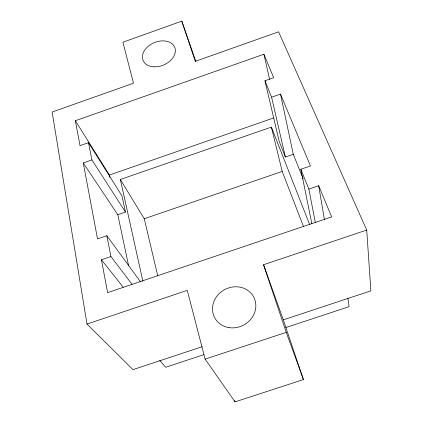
<?xml version="1.0" encoding="UTF-8"?>
<svg xmlns="http://www.w3.org/2000/svg" width="423" height="423" viewBox="0 0 423 423"><rect width="100%" height="100%" fill="white"/><g stroke="black" fill="none" stroke-linecap="round" stroke-linejoin="round"><path stroke-width="0.63" d="M195.902 61.547L181.79 21.15L122.892 42.226L133.525 83.209L52.129 112.042L87.006 324.05L132.959 369.639L202.205 346.712M125.488 212.045L91.907 159.942L83.273 162.955L117.795 214.694L125.488 212.045L121.935 195.838L88.502 142.657L80.026 145.628L75.357 120.756L263.899 54.229L273.681 77.716L264.946 80.777L279.238 141.494L285.377 157.039L293.282 154.316L280.502 94.08L271.603 97.19L285.377 157.039M75.357 120.756L109.409 175.027L273.628 117.964M142.884 281.242L120.349 179.484L271.386 127.101L309.662 224.624M120.349 179.484L144.269 218.744L282.215 171.431L271.386 127.101M140.536 281.845L106.834 235.727L97.523 238.921L83.273 162.955M311.899 223.904L300.822 169.258L310.44 165.964L280.502 94.08M315.384 222.799L308.859 189.076L318.672 185.729L331.658 216.899L107.601 292.637L101.435 259.775L110.932 256.539L131.997 284.23M87.006 324.05L187.273 290.358L205.118 359.127L235.061 401.85L303.418 379.579L283.304 319.857L263.555 264.724L366.725 230.054L278.588 31.825L195.283 61.335L181.79 21.15M283.304 319.857L370.871 290.865L366.725 230.054M203.875 354.659L165.7 367.27L159.714 360.417M285.853 327.566L349.054 306.686L347.891 298.326M205.118 359.127L286.255 332.351L303.418 379.579M101.435 259.775L123.193 287.206M264.946 80.777L271.603 97.19M300.822 169.258L308.859 189.076M293.282 154.316L303.175 178.813M282.215 171.431L303.54 226.691M263.555 264.724L286.255 332.351M234.707 400.576L235.061 401.85M144.269 218.744L157.742 275.828M263.899 54.229L269.562 79.244M109.409 175.027L109.943 177.56M117.795 214.694L128.592 265.76M88.502 142.657L91.907 159.942M106.834 235.727L110.932 256.539M318.672 185.729L324.494 219.976M229.06 327.64A22.096 20.119 -27.9 0 0 254.974 300.039A22.096 20.119 -27.9 0 0 218.49 294.334A22.096 20.119 -27.9 0 0 229.06 327.64M154.02 66.829A17.137 12.119 -22.7 0 0 174.948 47.973A17.137 12.119 -22.7 0 0 147.653 46.784A17.137 12.119 -22.7 0 0 154.02 66.829"/></g></svg>
